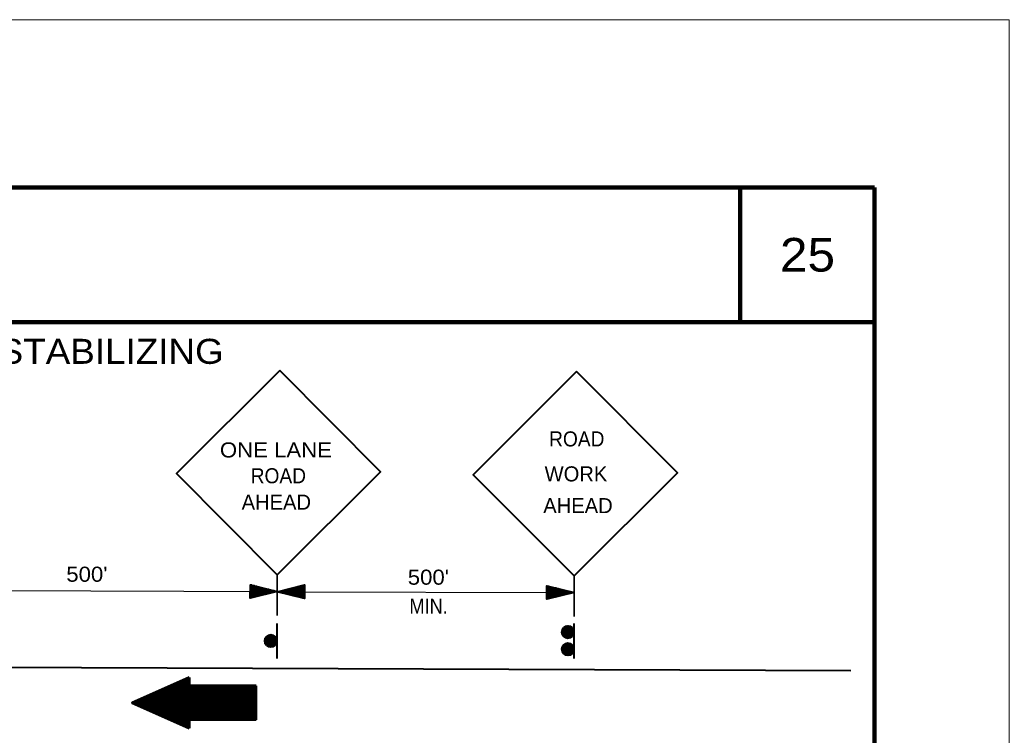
# Model space of a CAD drawing. Extents: x 1.859 to 2.776, y -0.604 to 0.105.
# Drawn here: x 2.4693 to 2.7757, y -0.1168 to 0.1048 of the extents above; entities that cross this region are included whole.
import ezdxf
from ezdxf.enums import TextEntityAlignment as Align

# ---------------------------------------------------------------- set-up
doc = ezdxf.new("R2010")
doc.units = 0
doc.header["$LTSCALE"] = 0.0021
for name, color, linetype, lineweight in [('1', 7, 'Continuous', 35), ('10', 7, 'Continuous', 35), ('2', 7, 'Continuous', 13), ('9', 7, 'Continuous', 25)]:
    doc.layers.add(name, color=color, linetype=linetype, lineweight=lineweight)

msp = doc.modelspace()

# ---------------------------------------------------------------- linework, layer by layer
at = {"layer": '1', "lineweight": 100}
msp.add_line((2.692417, 0.052833), (2.692417, 0.011167), dxfattribs=at)
at = {"layer": '1'}
for p, q in [((2.549083, -0.079667), (2.549083, -0.067083)), ((2.641, -0.08), (2.641, -0.067417)), ((2.545167, -0.0875), (2.547083, -0.085583)), ((2.545167, -0.08725), (2.546833, -0.085583)), ((2.545167, -0.087667), (2.54725, -0.085583)), ((2.545167, -0.087917), (2.5475, -0.085583)), ((2.545167, -0.088167), (2.547667, -0.085667)), ((2.54525, -0.086917), (2.546417, -0.085667)), ((2.545333, -0.08825), (2.547833, -0.08575)), ((2.637167, -0.08475), (2.639083, -0.082833)), ((2.637167, -0.0845), (2.638833, -0.082833)), ((2.637167, -0.084917), (2.63925, -0.082833)), ((2.637167, -0.085167), (2.6395, -0.082833)), ((2.637167, -0.085417), (2.639667, -0.082917)), ((2.63725, -0.084167), (2.638417, -0.082917)), ((2.637333, -0.0855), (2.639833, -0.083)), ((2.637417, -0.085667), (2.64, -0.083083)), ((2.6375, -0.085917), (2.640167, -0.083167)), ((2.637583, -0.086083), (2.640333, -0.083333)), ((2.637667, -0.086167), (2.640417, -0.083417)), ((2.637917, -0.086333), (2.640667, -0.083583)), ((2.638, -0.086417), (2.64075, -0.083667)), ((2.638167, -0.086583), (2.640833, -0.083917)), ((2.638417, -0.086583), (2.640917, -0.084083)), ((2.638667, -0.086667), (2.641, -0.08425)), ((2.638833, -0.086667), (2.641, -0.0845)), ((2.639, -0.086667), (2.641083, -0.084667)), ((2.639167, -0.08675), (2.641, -0.084917)), ((2.6395, -0.086667), (2.641, -0.085167)), ((2.63975, -0.086667), (2.640917, -0.085417)), ((2.545417, -0.088417), (2.548, -0.085833)), ((2.5455, -0.088667), (2.548167, -0.085917)), ((2.545583, -0.088833), (2.548333, -0.086083)), ((2.545667, -0.088917), (2.548417, -0.086167)), ((2.545917, -0.089083), (2.548667, -0.086333)), ((2.546, -0.089167), (2.54875, -0.086417)), ((2.546167, -0.089333), (2.548833, -0.086667)), ((2.546417, -0.089333), (2.548917, -0.086833)), ((2.546667, -0.089417), (2.549, -0.087)), ((2.546833, -0.089417), (2.549, -0.08725)), ((2.547, -0.089417), (2.549083, -0.087417)), ((2.547167, -0.0895), (2.549, -0.087667)), ((2.5475, -0.089417), (2.549, -0.087917)), ((2.54775, -0.089417), (2.548917, -0.088167)), ((2.637167, -0.090083), (2.639083, -0.088167)), ((2.637167, -0.089833), (2.638833, -0.088167)), ((2.637167, -0.09025), (2.63925, -0.088167)), ((2.637167, -0.0905), (2.6395, -0.088167)), ((2.637167, -0.09075), (2.639667, -0.08825)), ((2.63725, -0.0895), (2.638417, -0.08825)), ((2.637333, -0.090833), (2.639833, -0.088333)), ((2.637417, -0.091), (2.64, -0.088417)), ((2.6375, -0.09125), (2.640167, -0.0885)), ((2.637583, -0.091417), (2.640333, -0.088667)), ((2.637667, -0.0915), (2.640417, -0.08875)), ((2.637917, -0.091667), (2.640667, -0.088917)), ((2.638, -0.09175), (2.64075, -0.089)), ((2.638167, -0.091917), (2.640833, -0.08925)), ((2.638417, -0.091917), (2.640917, -0.089417)), ((2.638667, -0.092), (2.641, -0.089583)), ((2.638833, -0.092), (2.641, -0.089833)), ((2.639, -0.092), (2.641083, -0.09)), ((2.639167, -0.092083), (2.641, -0.09025)), ((2.6395, -0.092), (2.641, -0.0905)), ((2.63975, -0.092), (2.640917, -0.09075))]:
    msp.add_line(p, q, dxfattribs=at)
at = {"layer": '1', "lineweight": 25}
for p, q in [((2.42975, -0.071833), (2.549083, -0.07225)), ((2.549083, -0.072333), (2.641, -0.072583))]:
    msp.add_line(p, q, dxfattribs=at)
at = {"layer": '1', "lineweight": 40}
for p, q in [((2.549083, -0.093), (2.549083, -0.082167)), ((1.929583, -0.093667), (2.726667, -0.09675))]:
    msp.add_line(p, q, dxfattribs=at)
at = {"layer": '1', "lineweight": 53}
for p, q in [((2.517, -0.101), (2.52175, -0.103167)), ((2.517667, -0.10075), (2.52175, -0.1025)), ((2.518417, -0.100417), (2.52175, -0.101833)), ((2.519333, -0.1), (2.52175, -0.101)), ((2.520167, -0.099583), (2.52175, -0.10025)), ((2.521083, -0.09925), (2.52175, -0.099583)), ((2.52175, -0.098917), (2.52175, -0.114583)), ((2.5105, -0.103917), (2.52175, -0.108917)), ((2.511333, -0.103583), (2.52175, -0.108167)), ((2.512167, -0.103167), (2.52175, -0.1075)), ((2.512917, -0.102833), (2.52175, -0.10675)), ((2.513833, -0.1025), (2.52175, -0.106)), ((2.514583, -0.102083), (2.52175, -0.105333)), ((2.515417, -0.10175), (2.52175, -0.104583)), ((2.516083, -0.101417), (2.52175, -0.103917)), ((2.542583, -0.1015), (2.52175, -0.1015)), ((2.52175, -0.112), (2.52175, -0.1015)), ((2.522417, -0.112), (2.522417, -0.1015)), ((2.523083, -0.112), (2.523083, -0.1015)), ((2.523667, -0.112), (2.523667, -0.1015)), ((2.524333, -0.112), (2.524333, -0.1015)), ((2.525, -0.112), (2.525, -0.1015)), ((2.525667, -0.112), (2.525667, -0.1015)), ((2.526333, -0.112), (2.526333, -0.1015)), ((2.526917, -0.112), (2.526917, -0.1015)), ((2.527583, -0.112), (2.527583, -0.1015)), ((2.52825, -0.112), (2.52825, -0.1015)), ((2.528917, -0.112), (2.528917, -0.1015)), ((2.529583, -0.112), (2.529583, -0.1015)), ((2.53025, -0.112), (2.53025, -0.1015)), ((2.530833, -0.112), (2.530833, -0.1015)), ((2.5315, -0.112), (2.5315, -0.1015)), ((2.532167, -0.112), (2.532167, -0.1015)), ((2.532833, -0.112), (2.532833, -0.1015)), ((2.5335, -0.112), (2.5335, -0.1015)), ((2.534083, -0.112), (2.534083, -0.1015)), ((2.53475, -0.112), (2.53475, -0.1015)), ((2.535417, -0.112), (2.535417, -0.1015)), ((2.536083, -0.112), (2.536083, -0.1015)), ((2.53675, -0.112), (2.53675, -0.1015)), ((2.537333, -0.112), (2.537333, -0.1015)), ((2.538, -0.112), (2.538, -0.1015)), ((2.538667, -0.112), (2.538667, -0.1015)), ((2.539333, -0.112), (2.539333, -0.1015)), ((2.54, -0.112), (2.54, -0.1015)), ((2.540667, -0.112), (2.540667, -0.1015)), ((2.54125, -0.112), (2.54125, -0.1015)), ((2.541917, -0.112), (2.541917, -0.1015)), ((2.542583, -0.112), (2.542583, -0.1015)), ((2.52175, -0.10675), (2.504167, -0.10675)), ((2.504917, -0.106417), (2.52175, -0.113917)), ((2.50575, -0.106083), (2.52175, -0.113167)), ((2.506583, -0.105667), (2.52175, -0.1125)), ((2.507417, -0.105333), (2.52175, -0.111667)), ((2.508167, -0.104917), (2.52175, -0.111)), ((2.509, -0.104583), (2.52175, -0.110333)), ((2.50975, -0.10425), (2.52175, -0.109583)), ((2.542583, -0.112), (2.52175, -0.112))]:
    msp.add_line(p, q, dxfattribs=at)
at = {"layer": '1', "lineweight": 100}
for points in [[(2.734083, 0.052833), (1.90075, 0.052833), (1.90075, -0.561833)], [(2.734083, 0.052833), (2.734083, -0.561833), (1.90075, -0.561833)], [(2.734083, 0.011167), (2.692417, 0.011167), (1.942417, 0.011167)]]:
    msp.add_lwpolyline(points, dxfattribs=at)
at = {"layer": '1', "lineweight": 40}
for points in [[(2.549833, -0.003833), (2.517833, -0.03575), (2.549083, -0.067083), (2.581083, -0.035167)], [(2.64175, -0.004167), (2.60975, -0.036083), (2.641, -0.067417), (2.673, -0.0355)]]:
    msp.add_lwpolyline(points, close=True, dxfattribs=at)
msp.add_lwpolyline([(2.641, -0.093), (2.641, -0.087583), (2.641, -0.082167)], dxfattribs=at)
at = {"layer": '1', "lineweight": 53}
msp.add_lwpolyline([(2.52175, -0.098917), (2.504167, -0.10675), (2.52175, -0.114583)], dxfattribs=at)
at = {"layer": '1'}
for centre in [(2.547083, -0.087583), (2.639083, -0.084833), (2.639083, -0.090167)]:
    msp.add_circle(centre, 0.001956, dxfattribs=at)
at = {"layer": '10'}
for p, q in [((2.540667, -0.071), (2.545, -0.07125)), ((2.545333, -0.071833), (2.540667, -0.071667)), ((2.545333, -0.072), (2.540667, -0.071833)), ((2.540667, -0.072), (2.545333, -0.072167)), ((2.54525, -0.072333), (2.540667, -0.072167)), ((2.540667, -0.07225), (2.549083, -0.07225)), ((2.5575, -0.072333), (2.549083, -0.072333)), ((2.5575, -0.072583), (2.552833, -0.072417)), ((2.552833, -0.072583), (2.5575, -0.07275)), ((2.552833, -0.07275), (2.5575, -0.072917)), ((2.552917, -0.07225), (2.5575, -0.072417)), ((2.5575, -0.073583), (2.553167, -0.073333)), ((2.632583, -0.071333), (2.636917, -0.071583)), ((2.63725, -0.072167), (2.632583, -0.072)), ((2.63725, -0.072333), (2.632583, -0.072167)), ((2.632583, -0.072333), (2.63725, -0.0725)), ((2.637167, -0.072667), (2.632583, -0.0725)), ((2.632583, -0.072583), (2.641, -0.072583))]:
    msp.add_line(p, q, dxfattribs=at)
for points in [[(2.540667, -0.074333), (2.54075, -0.070167), (2.549083, -0.07225)], [(2.5575, -0.07025), (2.5575, -0.074417), (2.549083, -0.072333)], [(2.5575, -0.07025), (2.549083, -0.072333), (2.5575, -0.07025)], [(2.540667, -0.074333), (2.549083, -0.07225), (2.540667, -0.074333)], [(2.632583, -0.074667), (2.632583, -0.0705), (2.641, -0.072583)], [(2.632583, -0.074667), (2.641, -0.072583), (2.632583, -0.074667)]]:
    msp.add_lwpolyline(points, dxfattribs=at)
for points in [[(2.549083, -0.07225), (2.540667, -0.074333), (2.54075, -0.070167), (2.540667, -0.074333)], [(2.549083, -0.072333), (2.5575, -0.07025), (2.5575, -0.074417), (2.5575, -0.07025)], [(2.641, -0.072583), (2.632583, -0.074667), (2.632583, -0.0705), (2.632583, -0.074667)]]:
    msp.add_lwpolyline(points, close=True, dxfattribs=at)
at = {"layer": '2'}
for q in [(1.859083, 0.104833), (2.77575, -0.6035)]:
    msp.add_line((2.77575, 0.104833), q, dxfattribs=at)
at = {"layer": '9'}
for p, q in [((2.54125, -0.07025), (2.54075, -0.07025)), ((2.542, -0.070417), (2.54075, -0.070417)), ((2.557, -0.070417), (2.5575, -0.070417)), ((2.5435, -0.070833), (2.540667, -0.07075)), ((2.54425, -0.071), (2.540667, -0.070833)), ((2.545333, -0.071417), (2.540667, -0.071167)), ((2.545333, -0.071583), (2.540667, -0.071333)), ((2.545333, -0.07175), (2.540667, -0.0715)), ((2.54525, -0.0725), (2.540667, -0.07225)), ((2.54525, -0.072667), (2.540667, -0.072417)), ((2.54525, -0.072833), (2.540667, -0.072583)), ((2.54525, -0.073), (2.540667, -0.07275)), ((2.54525, -0.073083), (2.540667, -0.072917)), ((2.544917, -0.07325), (2.540667, -0.073083)), ((2.544417, -0.073417), (2.540667, -0.07325)), ((2.543833, -0.0735), (2.540667, -0.073417)), ((2.54275, -0.070667), (2.54075, -0.070583)), ((2.548167, -0.0725), (2.54525, -0.072333)), ((2.547667, -0.072583), (2.54525, -0.0725)), ((2.547083, -0.07275), (2.54525, -0.072667)), ((2.546583, -0.072833), (2.54525, -0.072833)), ((2.546, -0.073), (2.54525, -0.073)), ((2.5455, -0.073167), (2.54525, -0.073083)), ((2.54575, -0.071417), (2.545333, -0.071417)), ((2.5465, -0.071583), (2.545333, -0.071583)), ((2.547333, -0.071833), (2.545333, -0.07175)), ((2.548083, -0.072), (2.545333, -0.071833)), ((2.548833, -0.072167), (2.545333, -0.072)), ((2.54875, -0.072333), (2.545333, -0.072167)), ((2.549333, -0.072417), (2.552833, -0.072583)), ((2.549417, -0.07225), (2.552833, -0.072417)), ((2.55, -0.072083), (2.552917, -0.07225)), ((2.550083, -0.072583), (2.552833, -0.07275)), ((2.5505, -0.072), (2.552917, -0.072083)), ((2.550833, -0.07275), (2.552833, -0.072833)), ((2.551083, -0.071833), (2.552917, -0.071917)), ((2.551583, -0.07175), (2.552917, -0.07175)), ((2.551667, -0.073), (2.552833, -0.073)), ((2.552167, -0.071583), (2.552917, -0.071583)), ((2.552417, -0.073167), (2.552833, -0.073167)), ((2.552667, -0.071417), (2.552917, -0.071417)), ((2.552833, -0.072833), (2.5575, -0.073083)), ((2.552833, -0.073), (2.5575, -0.07325)), ((2.552833, -0.073167), (2.5575, -0.073417)), ((2.552917, -0.071417), (2.5575, -0.071667)), ((2.552917, -0.071583), (2.5575, -0.071833)), ((2.552917, -0.07175), (2.5575, -0.072)), ((2.552917, -0.071917), (2.5575, -0.072167)), ((2.552917, -0.072083), (2.5575, -0.07225)), ((2.55325, -0.071333), (2.5575, -0.0715)), ((2.55375, -0.071167), (2.5575, -0.071333)), ((2.554333, -0.071083), (2.5575, -0.071167)), ((2.554833, -0.070917), (2.5575, -0.071)), ((2.555417, -0.07075), (2.5575, -0.070917)), ((2.555917, -0.070667), (2.5575, -0.07075)), ((2.5565, -0.0705), (2.5575, -0.070583)), ((2.633167, -0.070583), (2.632583, -0.070583)), ((2.633917, -0.070833), (2.632583, -0.07075)), ((2.634667, -0.071), (2.632583, -0.070917)), ((2.635417, -0.071167), (2.632583, -0.071083)), ((2.636167, -0.071333), (2.632583, -0.07125)), ((2.63725, -0.07175), (2.632583, -0.0715)), ((2.63725, -0.071917), (2.632583, -0.071667)), ((2.63725, -0.072083), (2.632583, -0.071833)), ((2.637167, -0.072833), (2.632583, -0.072667)), ((2.637167, -0.073), (2.632583, -0.07275)), ((2.637167, -0.073167), (2.632583, -0.072917)), ((2.637167, -0.073333), (2.632583, -0.073083)), ((2.637167, -0.0735), (2.632583, -0.07325)), ((2.636833, -0.073583), (2.632583, -0.073417)), ((2.640083, -0.072833), (2.637167, -0.072667)), ((2.639583, -0.072917), (2.637167, -0.072833)), ((2.639, -0.073083), (2.637167, -0.073)), ((2.6385, -0.073167), (2.637167, -0.073167)), ((2.637917, -0.073333), (2.637167, -0.073333)), ((2.637417, -0.0735), (2.637167, -0.0735)), ((2.637667, -0.07175), (2.63725, -0.07175)), ((2.638417, -0.071917), (2.63725, -0.071917)), ((2.63925, -0.072167), (2.63725, -0.072083)), ((2.64, -0.072333), (2.63725, -0.072167)), ((2.64075, -0.0725), (2.63725, -0.072333)), ((2.640667, -0.072667), (2.63725, -0.0725)), ((2.543333, -0.073667), (2.540667, -0.073583)), ((2.54275, -0.073833), (2.540667, -0.073667)), ((2.54225, -0.073917), (2.540667, -0.073833)), ((2.541667, -0.074083), (2.540667, -0.074)), ((2.541167, -0.074167), (2.540667, -0.074167)), ((2.553917, -0.073583), (2.5575, -0.073667)), ((2.554667, -0.07375), (2.5575, -0.073833)), ((2.555417, -0.073917), (2.5575, -0.074)), ((2.556167, -0.074083), (2.5575, -0.074167)), ((2.556917, -0.074333), (2.5575, -0.074333)), ((2.636333, -0.07375), (2.632583, -0.073583)), ((2.63575, -0.073833), (2.632583, -0.07375)), ((2.63525, -0.074), (2.632583, -0.073917)), ((2.634667, -0.074167), (2.632583, -0.074)), ((2.634167, -0.07425), (2.632583, -0.074167)), ((2.633583, -0.074417), (2.632583, -0.074333)), ((2.633083, -0.0745), (2.632583, -0.0745))]:
    msp.add_line(p, q, dxfattribs=at)
at = {"layer": '9', "lineweight": 40}
for points in [[(2.549083, -0.07225), (2.540667, -0.074333), (2.54075, -0.070167)], [(2.549083, -0.072333), (2.5575, -0.07025), (2.5575, -0.074417)], [(2.641, -0.072583), (2.632583, -0.074667), (2.632583, -0.0705)]]:
    msp.add_lwpolyline(points, close=True, dxfattribs=at)

# ---------------------------------------------------------------- texts
at = {"layer": '1'}
for s, height, width, p in [('25', 0.01042, 1.1, (2.713292, 0.026833)), ('BITUMINOUS RESURFACING, ROADWAY WIDENING & ROADWAY STABILIZING', 0.00775, 1.1, (2.317458, -0.00175)), ('ROAD', 0.004666, 0.95, (2.641833, -0.027333)), ('ONE LANE', 0.004666, 1.1, (2.548667, -0.03075)), ('ROAD', 0.004666, 0.95, (2.549417, -0.03875)), ("500'", 0.004666, 1.1, (2.490125, -0.06925)), ("500'", 0.004666, 1.1, (2.595875, -0.070167)), ('MIN.', 0.004666, 0.9, (2.595958, -0.079167))]:
    msp.add_text(s, height=height, dxfattribs=dict(at, width=width)).set_placement(p, align=Align.CENTER)
for s, p in [('WORK', (2.641583, -0.038167)), ('AHEAD', (2.548792, -0.046917)), ('AHEAD', (2.642208, -0.048))]:
    msp.add_text(s, height=0.004666, dxfattribs=at).set_placement(p, align=Align.CENTER)

doc.saveas('drawing.dxf')
